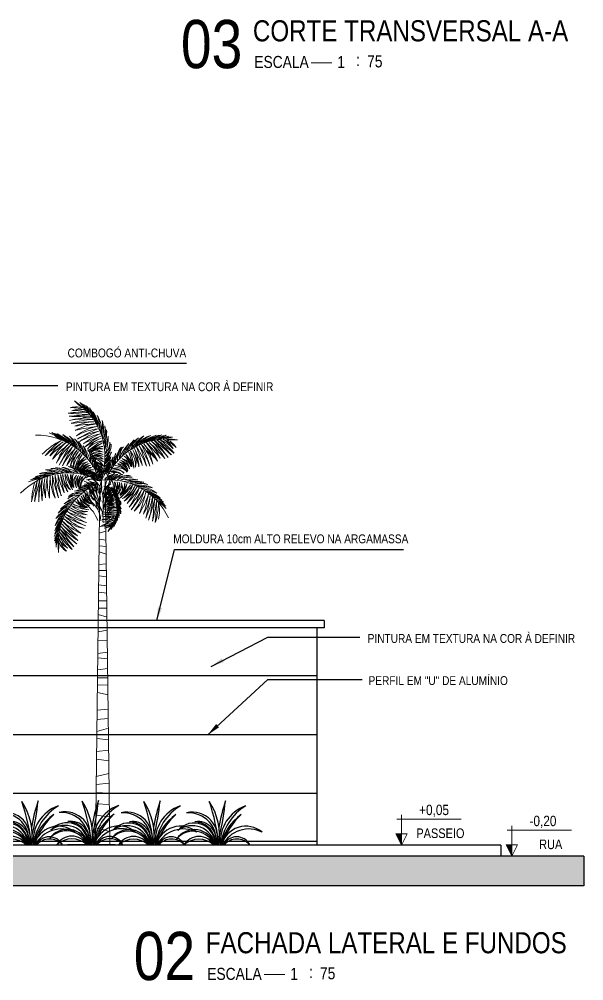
# Model space of a CAD drawing. Header units: millimetres. Extents: x 1170 to 1315, y 90 to 135.
# Drawn here: x 1219.93 to 1227.59, y 105.41 to 118.46 of the extents above; entities that cross this region are included whole.
import ezdxf
from ezdxf.enums import TextEntityAlignment as Align

# ---------------------------------------------------------------- set-up
doc = ezdxf.new("R2010")
doc.units = ezdxf.units.MM
doc.header["$LTSCALE"] = 20
doc.header["$MEASUREMENT"] = 0
doc.layers.get('0').update_dxf_attribs({"linetype": 'CONTINUOUS'})
for name, color, linetype, lineweight in [('AMBIENTACIÓN', 3, 'CONTINUOUS', 0), ('E-Cta-W', 7, 'CONTINUOUS', 20), ('E-Txt-W', 7, 'CONTINUOUS', 20)]:
    doc.layers.add(name, color=color, linetype=linetype, lineweight=lineweight)
for name, color, linetype in [('COTA', 7, 'CONTINUOUS'), ('COTAS', 3, 'CONTINUOUS'), ('E-txt-g', 3, 'CONTINUOUS'), ('E-TXT-Y', 2, 'CONTINUOUS'), ('PLANTAS', 136, 'CONTINUOUS')]:
    doc.layers.add(name, color=color, linetype=linetype)
doc.styles.add('F2', font='ARIALN.TTF')
doc.styles.add('REG60', font='romans.shx', dxfattribs={"width": 0.8, "height": 0.15})
doc.styles.add('REG80', font='romans.shx', dxfattribs={"width": 0.8, "height": 0.2})
doc.dimstyles.get("Standard").update_dxf_attribs({"dimtxt": 0.18, "dimasz": 0.18, "dimexe": 0.18, "dimexo": 0.0625, "dimgap": 0.09, "dimtad": 0, "dimtih": 1, "dimtoh": 1, "dimdec": 4, "dimzin": 0, "dimdsep": 46, "dimtxsty": 'Standard', "dimcen": 0.09, "dimadec": 0, "dimazin": 0, "dimtfac": 1, "dimtdec": 4, "dimtofl": 0, "dimtmove": 0, "dimatfit": 3, "dimfxl": 1, "dimtolj": 1, "dimtzin": 0, "dimarcsym": 0})

# ---------------------------------------------------------------- blocks, each defined once
blk = doc.blocks.new('IND_DES')
at = {"layer": 'E-Txt-W', "color": 7}
blk.add_line((0.0269, -0.2428), (0.1984, -0.2428), dxfattribs=at)
at = {"layer": 'E-txt-g', "color": 7, "style": 'F2'}
for s, p in [('ESCALA', (-0.4463, -0.2864)), ('1', (0.2426, -0.2864)), (':', (0.3988, -0.2706))]:
    blk.add_text(s, height=0.1, dxfattribs=at).set_placement(p)
blk.add_attdef('ESCALA', (0.4897, -0.2812), '', height=0.1, dxfattribs=at)
at = {"layer": 'E-Txt-W', "color": 6, "style": 'F2'}
blk.add_attdef('00', text='', height=0.4, dxfattribs=at).set_placement((-0.7083, -0.2881), align=Align.CENTER)
at = {"layer": 'E-TXT-Y', "color": 7, "style": 'F2'}
for tag, p in [('PROJETO', (-0.4563, 0.1829)), ('DESENHO', (-0.4582, -0.0658))]:
    blk.add_attdef(tag, p, '', height=0.175, dxfattribs=at)
blk = doc.blocks.new('Ind-Nivel-CT2')
at = {"color": 4}
for p, q in [((0, 0.587), (0, 0)), ((-0.088, 0.505), (1.16, 0.505)), ((-0.109, 0.218), (0, 0)), ((-0.109, 0.218), (0.109, 0.218)), ((0, 0), (0.109, 0.218))]:
    blk.add_line(p, q, dxfattribs=at)
blk.add_solid([(-0.109, 0.218), (0, 0.218), (0, 0)], dxfattribs=at)
at = {"color": 4, "style": 'F2'}
blk.add_attdef('NIVEL1', (0.162, 0.601), '', height=0.2, dxfattribs=at)
blk = doc.blocks.new('TXT-AMB75')
at = {"layer": 'E-txt-g', "style": 'REG80', "width": 0.8, "flags": 8}
blk.add_attdef('TXT', text='', height=0.2, dxfattribs=at).set_placement((0.005, 0.296), align=Align.CENTER)
at = {"layer": 'E-Txt-W', "style": 'REG60', "width": 0.8, "flags": 8}
blk.add_attdef('TXT', text='', height=0.15, dxfattribs=at).set_placement((0.005, 0.027), align=Align.CENTER)
blk = doc.blocks.new('A$C43176C9C')
at = {"layer": 'AMBIENTACIÓN', "color": 8, "lineweight": 13}
for p, q in [((1.37, 5.349), (1.437, 0)), ((1.291, 5.234), (1.227, 0)), ((1.379, 4.654), (1.283, 4.637)), ((1.282, 4.543), (1.38, 4.57)), ((1.28, 4.361), (1.383, 4.348)), ((1.382, 4.443), (1.281, 4.454)), ((1.384, 4.236), (1.279, 4.273)), ((1.277, 4.086), (1.386, 4.097)), ((1.387, 3.998), (1.276, 3.997)), ((1.39, 3.775), (1.273, 3.789)), ((1.275, 3.922), (1.388, 3.909)), ((1.272, 3.684), (1.391, 3.668)), ((1.393, 3.555), (1.27, 3.556)), ((1.269, 3.45), (1.394, 3.449)), ((1.396, 3.318), (1.268, 3.359)), ((1.265, 3.107), (1.398, 3.129)), ((1.4, 2.979), (1.263, 2.984)), ((1.261, 2.789), (1.402, 2.811)), ((1.403, 2.712), (1.26, 2.728)), ((1.258, 2.55), (1.405, 2.569)), ((1.407, 2.433), (1.256, 2.436)), ((1.255, 2.335), (1.408, 2.328)), ((1.41, 2.189), (1.254, 2.222)), ((1.251, 1.962), (1.412, 1.981)), ((1.414, 1.845), (1.249, 1.827)), ((1.247, 1.654), (1.416, 1.701)), ((1.418, 1.531), (1.246, 1.552)), ((1.243, 1.363), (1.42, 1.38)), ((1.421, 1.228), (1.242, 1.251)), ((1.239, 0.999), (1.424, 1.042)), ((1.425, 0.9), (1.237, 0.883)), ((1.236, 0.764), (1.427, 0.754)), ((1.429, 0.589), (1.234, 0.599)), ((1.232, 0.433), (1.432, 0.408)), ((1.434, 0.194), (1.23, 0.251)), ((1.437, 0), (1.227, 0))]:
    blk.add_line(p, q, dxfattribs=at)
for centre, radius, start, end in [((1.464, 6.993), 0.754, 223.8926, 234.6187), ((0.401, 5.657), 0.965, 344.3485, 57.401), ((0.8, 6.245), 0.286, 23.828, 45.4644), ((0.784, 6.174), 0.35, 29.1721, 51.7193), ((1.002, 5.309), 0.996, 83.0427, 100.1207), ((0.946, 6.063), 0.32, 68.7509, 105.5975), ((0.889, 5.875), 0.497, 67.1452, 93.3589), ((0.988, 6.066), 0.282, 70.6485, 112.1656), ((0.94, 5.813), 0.518, 69.2803, 96.4176), ((0.726, 6.16), 0.418, 19.9016, 38.3634), ((-2.614, 4.632), 4.08, 24.8204, 25.9784), ((0.501, 6.108), 0.658, 15.4287, 27.1786), ((0.588, 6.197), 0.542, 11.186, 23.0058), ((0.915, 6.269), 0.225, 2.2928, 31.8949), ((0.689, 6.108), 0.502, 13.5197, 33.8227), ((0.02, 5.781), 1.264, 17.3406, 27.6914), ((0.465, 6.051), 0.745, 12.2291, 25.2203), ((-0.181, 5.727), 1.477, 16.3038, 24.4974), ((0.613, 5.985), 0.654, 10.6962, 32.8294), ((0.59, 5.936), 0.711, 6.3274, 31.7493), ((0.662, 6.023), 0.606, 6.2159, 28.2898), ((0.604, 0.772), 5.522, 84.3322, 87.68), ((1.199, 3.258), 3.009, 90.9532, 96.8313), ((4.147, 134.671), 128.468, 268.52536, 268.67284), ((1.421, 3.53), 2.717, 95.243, 102.1859), ((1.071, 4.996), 1.211, 84.481, 100.6231), ((1.27, 4.877), 1.327, 93.5669, 107.3804), ((1.275, 2.714), 3.453, 91.2238, 96.6727), ((1.238, 5.393), 0.774, 92.751, 113.6786), ((1.201, 6.166), 0, 359.8956, 2.552), ((0.873, 6.029), 0.444, 352.5913, 30.8619), ((0.478, 5.979), 0.824, 1.6525, 19.6885), ((0.345, 6.111), 0.984, 351.1837, 4.1926), ((0.815, 6.05), 0.528, 346.294, 14.6233), ((1.303, 4.099), 2.038, 91.9192, 100.6105), ((1.35, 5.22), 0.922, 97.1648, 117.041), ((1.64, 2.839), 3.281, 96.854, 102.4906), ((1.372, 5.419), 0.688, 100.3283, 127.8313), ((1.354, 5.256), 0.813, 96.4669, 119.7402), ((1.963, 4.295), 1.903, 111.618, 121.6617), ((1.526, 4.863), 1.193, 102.1121, 118.0902), ((1.988, 4.392), 1.788, 113.9081, 123.6257), ((1.248, 6.096), 0, 2.552, 11.1559), ((0.996, 6.053), 0.37, 335.9886, 8.6762), ((0.986, 6.012), 0.388, 337.2295, 14.5391), ((0.968, 6.018), 0.422, 334.5988, 3.8721), ((0.659, 6.006), 0.731, 342.6945, 3.1158), ((0.372, 5.007), 0.965, 18.0207, 91.0732), ((1.297, 4.828), 1.211, 118.1532, 134.2953), ((1.528, 4.839), 1.327, 127.2391, 141.0526), ((0.362, 5.542), 0.502, 47.1919, 67.4949), ((0.207, 5.37), 0.745, 45.9013, 58.8925), ((-0.014, 4.899), 1.264, 51.0128, 61.3636), ((-0.151, 4.742), 1.477, 49.976, 58.1696), ((0.367, 5.397), 0.654, 44.3684, 66.5016), ((0.386, 5.456), 0.606, 39.8881, 61.962), ((0.375, 5.344), 0.711, 39.9995, 65.4215), ((0.257, 5.317), 0.824, 35.3247, 53.3607), ((0.558, 5.578), 0.444, 26.2635, 64.5341), ((0.073, 5.354), 0.984, 24.8559, 37.8648), ((0.499, 5.563), 0.528, 19.9662, 48.2955), ((0.648, 5.667), 0.37, 9.6608, 42.3484), ((0.663, 5.626), 0.388, 10.9017, 48.2113), ((1.599, 4.708), 1.318, 103.4202, 117.1508), ((1.845, 4.779), 1.331, 114.5001, 126.6208), ((2.272, 3.334), 2.794, 110.2895, 115.9013), ((1.593, 5.288), 0.727, 113.5344, 135.19), ((1.59, 5.112), 0.858, 109.1622, 126.6877), ((1.405, 5.599), 0.338, 106.5837, 150.4047), ((1.383, 5.537), 0.356, 99.9272, 139.9604), ((1.942, 4.826), 1.229, 120.2854, 132.1285), ((0.043, 6.202), 1.392, 341.2746, 349.742), ((0.663, 5.945), 0.749, 341.3674, 0.733), ((2.267, 4.952), 0.965, 80.6565, 153.709), ((2.308, 5.384), 0.731, 134.9417, 155.363), ((2.086, 5.599), 0.422, 134.1854, 163.4587), ((2.068, 5.607), 0.388, 123.5184, 160.828), ((2.089, 5.645), 0.37, 129.3813, 162.0689), ((2.221, 5.521), 0.528, 123.4342, 151.7635), ((2.612, 5.252), 0.984, 133.8649, 146.8738), ((2.164, 5.544), 0.444, 107.1956, 145.4662), ((2.425, 5.243), 0.824, 118.369, 136.405), ((2.312, 5.286), 0.711, 106.3082, 131.7301), ((2.317, 5.399), 0.606, 109.7677, 131.8416), ((2.328, 5.337), 0.654, 105.2281, 127.3613), ((2.746, 4.615), 1.477, 113.5601, 121.7537), ((2.633, 4.79), 1.264, 110.3661, 120.7169), ((2.482, 5.288), 0.745, 112.8372, 125.8284), ((2.354, 5.48), 0.502, 104.2348, 124.5378), ((0.086, 4.052), 2.717, 35.8716, 42.8145), ((85.711, 103.419), 128.468, 229.38465, 229.53214), ((0.07, 3.702), 3.009, 41.2262, 47.1043), ((-1.149, 1.454), 5.522, 50.3775, 53.7253), ((2.293, 5.751), 0.225, 106.1626, 135.7647), ((2.494, 5.354), 0.658, 110.8789, 122.6288), ((1.97, 5.428), 0.518, 41.6399, 68.7772), ((1.586, 5.095), 0.996, 37.9368, 55.0148), ((2.489, 5.479), 0.542, 115.0517, 126.8715), ((2.361, 5.543), 0.418, 99.6941, 118.1559), ((2.05, 5.44), 0.497, 44.6986, 70.9123), ((2.104, 5.649), 0.282, 25.8919, 67.409), ((3.824, 2.175), 4.08, 112.0791, 113.2371), ((2.328, 5.593), 0.35, 86.3382, 108.8854), ((2.363, 5.656), 0.286, 92.5931, 114.2295), ((2.133, 5.618), 0.32, 32.46, 69.3066), ((2.369, 6.656), 0.754, 263.4387, 274.1649), ((2.731, 3.042), 3.453, 124.896, 130.3449), ((1.215, 5.252), 0.774, 126.4232, 147.3508), ((1.987, 4.21), 2.038, 125.5914, 134.2827), ((1.404, 5.169), 0.922, 130.837, 150.7132), ((2.966, 3.348), 3.281, 130.5262, 136.1628), ((1.312, 5.347), 0.688, 134.0005, 161.5035), ((1.387, 5.201), 0.813, 130.1391, 153.4124), ((2.427, 4.74), 1.903, 145.2902, 155.3339), ((1.749, 4.969), 1.193, 135.7843, 151.7624), ((2.395, 4.833), 1.788, 147.5802, 157.2979), ((1.896, 4.881), 1.318, 137.0924, 150.823), ((0.756, 5.874), 0, 33.5678, 36.2242), ((2.061, 5.077), 1.331, 148.1723, 160.293), ((3.217, 4.111), 2.794, 143.9617, 149.5734), ((0.834, 5.842), 0, 36.2242, 44.8281), ((1.569, 5.36), 0.727, 147.2066, 168.8622), ((0.644, 5.621), 0.422, 8.271, 37.5443), ((0.393, 5.44), 0.731, 16.3667, 36.788), ((-0.228, 5.262), 1.392, 14.9468, 23.4142), ((0.431, 5.392), 0.749, 15.0396, 34.4052), ((2.06, 4.357), 1.671, 116.0076, 124.339), ((0.876, 5.617), 0.281, 353.6993, 30.1436), ((0.91, 5.585), 0.27, 351.8217, 39.6292), ((0.983, 5.62), 0.208, 339.3506, 37.0801), ((0.842, 5.55), 0.364, 351.8945, 32.5099), ((1.65, 5.233), 0.705, 117.2879, 135.0662), ((1.339, 5.535), 0.271, 90.6615, 133.7885), ((1.458, 5.268), 0.551, 102.8479, 123.5028), ((1.296, 5.547), 0.23, 78.6749, 128.0277), ((1.318, 5.519), 0.254, 84.9198, 126.3885), ((1.247, 5.625), 0.127, 55.7534, 128.9139), ((1.093, 5.849), 0.364, 318.2223, 358.8377), ((1.169, 5.84), 0.27, 318.1496, 5.957), ((1.249, 5.829), 0.208, 305.6784, 3.4079), ((1.158, 5.886), 0.281, 320.0272, 356.4714), ((1.88, 5.557), 0.364, 139.2198, 179.8352), ((1.751, 5.647), 0.208, 134.6496, 192.3791), ((1.818, 5.602), 0.27, 132.1005, 179.9079), ((2.264, 5.341), 0.749, 137.3245, 156.6901), ((1.856, 5.628), 0.281, 141.5861, 178.0303), ((2.897, 5.118), 1.392, 148.3155, 156.7829), ((1.018, 5.342), 0.858, 11.3697, 28.8953), ((1.481, 5.58), 0.338, 347.6528, 31.4738), ((1.133, 5.474), 0.727, 2.8675, 24.5231), ((-0.677, 4.475), 2.794, 22.1562, 27.768), ((0.741, 5.047), 1.318, 20.9067, 34.6373), ((0.605, 5.264), 1.331, 11.4367, 23.5574), ((0.899, 5.113), 1.193, 19.9673, 35.9454), ((0.24, 5.072), 1.788, 14.4318, 24.1494), ((0.195, 4.983), 1.903, 16.3958, 26.4395), ((1.29, 5.291), 0.813, 18.3173, 41.5906), ((1.93, 5.845), 0, 126.9016, 135.5055), ((-0.539, 3.684), 3.281, 35.5669, 41.2035), ((1.386, 5.424), 0.688, 10.2262, 37.7292), ((0.554, 4.396), 2.038, 37.447, 46.1383), ((1.269, 5.261), 0.922, 21.0165, 40.8927), ((1.847, 5.586), 0.201, 31.9466, 53.583), ((1.843, 5.535), 0.246, 37.2907, 59.8379), ((2.012, 5.866), 0, 135.5055, 138.1619), ((1.467, 5.316), 0.774, 24.3789, 45.3065), ((-0.351, 3.347), 3.453, 41.3848, 46.8337), ((1.099, 4.953), 1.327, 30.6771, 44.4906), ((1.326, 4.908), 1.211, 37.4344, 53.5765), ((1.663, 5.213), 0.858, 142.8344, 160.3599), ((1.24, 5.515), 0.338, 140.2559, 184.0769), ((1.256, 5.451), 0.356, 133.5994, 173.6326), ((2.115, 5.169), 1.229, 153.9576, 165.8007), ((2.473, 4.845), 1.671, 149.6798, 158.0111), ((1.647, 5.346), 0.705, 150.9601, 168.7384), ((1.22, 5.425), 0.271, 124.3337, 167.4607), ((1.468, 5.27), 0.551, 136.5201, 157.1749), ((1.178, 5.411), 0.23, 112.3471, 161.6999), ((1.212, 5.401), 0.254, 118.5919, 160.0607), ((1.198, 5.395), 0.238, 51.7338, 101.4235), ((1.173, 5.448), 0.183, 22.6348, 97.1749), ((1.212, 5.154), 0.486, 74.9889, 96.7404), ((1.171, 5.329), 0.308, 56.7208, 92.9462), ((1.285, 5.533), 0.2, 74.2707, 129.7939), ((1.254, 5.519), 0.193, 63.106, 120.0592), ((1.264, 5.382), 0.289, 74.6178, 111.7765), ((1.224, 5.475), 0.188, 52.499, 110.9501), ((1.288, 5.473), 0.225, 76.3423, 120.4781), ((1.251, 5.502), 0.182, 60.4432, 115.0649), ((0.721, 5.581), 0.499, 348.856, 8.066), ((0.868, 5.541), 0.364, 347.3928, 17.5787), ((1.283, 5.672), 0.168, 295.963, 354.9153), ((1.2, 5.77), 0.275, 305.5216, 335.6142), ((1.11, 5.826), 0.364, 313.7206, 343.9065), ((1.01, 5.941), 0.499, 315.1838, 334.3938), ((1.613, 5.524), 0.185, 152.8739, 202.6316), ((1.572, 5.553), 0.136, 156.2994, 213.1225), ((1.621, 5.552), 0.168, 143.1422, 202.0945), ((1.748, 5.571), 0.275, 162.4433, 192.5359), ((1.853, 5.552), 0.364, 154.151, 184.3369), ((2.004, 5.57), 0.499, 163.6637, 182.8737), ((1.484, 5.408), 0.225, 17.5794, 61.7152), ((1.54, 5.42), 0.193, 17.9983, 74.9515), ((1.527, 5.451), 0.2, 8.2636, 63.7868), ((1.616, 5.494), 0.127, 9.1436, 82.3041), ((1.492, 5.463), 0.254, 11.6689, 53.1377), ((1.528, 5.468), 0.23, 10.0298, 59.3826), ((1.22, 5.37), 0.551, 14.5547, 35.2096), ((1.487, 5.488), 0.271, 4.269, 47.396), ((1.054, 5.472), 0.705, 2.9913, 20.7696), ((0.164, 5.094), 1.671, 13.7185, 22.0499), ((1.456, 5.519), 0.356, 358.0971, 38.1303), ((0.565, 5.364), 1.229, 5.929, 17.7721), ((-0.372, 4.123), 2.872, 32.939, 34.097), ((1.804, 5.52), 0.294, 28.0202, 46.482), ((1.704, 5.532), 0.381, 19.3046, 31.1244), ((1.652, 5.461), 0.464, 23.5473, 35.2972), ((1.925, 5.614), 0.158, 10.4114, 40.0135), ((1.784, 5.48), 0.353, 21.6383, 41.9413), ((1.633, 5.418), 0.524, 20.3478, 33.3389), ((0.527, 4.94), 0.528, 64.9766, 93.3059), ((0.375, 4.49), 0.984, 69.8664, 82.8752), ((0.559, 5.118), 0.37, 54.6712, 87.3588), ((0.598, 5.1), 0.388, 55.9122, 93.2218), ((0.589, 5.083), 0.422, 53.2815, 82.5547), ((0.539, 4.778), 0.731, 61.3771, 81.7985), ((0.226, 4.212), 1.392, 59.9572, 68.4246), ((0.601, 4.77), 0.749, 60.05, 79.4157), ((0.802, 5.246), 0.27, 36.8322, 84.6396), ((0.756, 5.244), 0.281, 38.7098, 75.1541), ((0.779, 5.173), 0.364, 36.905, 77.5203), ((0.829, 5.322), 0.208, 24.3611, 82.0905), ((0.672, 5.109), 0.499, 33.8664, 53.0765), ((0.804, 5.185), 0.364, 32.4032, 62.5891), ((1.094, 5.449), 0.127, 89.4256, 162.5861), ((1.176, 5.394), 0.2, 107.9429, 163.4661), ((1.158, 5.365), 0.193, 96.7782, 153.7314), ((1.243, 5.256), 0.289, 108.29, 145.4487), ((1.158, 5.312), 0.188, 86.1712, 144.6223), ((1.212, 5.346), 0.225, 110.0145, 154.1503), ((1.165, 5.349), 0.182, 94.1154, 148.7371), ((1.326, 5.038), 0.486, 108.661, 130.4126), ((1.195, 5.161), 0.308, 90.3929, 126.6184), ((1.18, 5.23), 0.238, 85.406, 135.0957), ((0.877, 5.262), 0.275, 24.2042, 54.2968), ((0.99, 5.324), 0.168, 14.6456, 73.5979), ((1.028, 5.354), 0.136, 3.6176, 60.4407), ((1.014, 5.306), 0.185, 14.1086, 63.8663), ((1.197, 5.402), 0.186, 38.6313, 96.2798), ((1.19, 5.439), 0.148, 14.9157, 95.0612), ((1.117, 5.229), 0.291, 41.2118, 78.0738), ((1.078, 5.236), 0.296, 32.8796, 70.2967), ((1.191, 5.369), 0.178, 37.3077, 91.246), ((1.164, 5.368), 0.181, 17.2489, 82.4606), ((0.974, 5.544), 0.275, 339.1938, 9.2864), ((1.098, 5.508), 0.168, 329.6352, 28.5875), ((1.146, 5.502), 0.136, 318.6072, 15.4303), ((1.102, 5.478), 0.185, 329.0981, 18.8558), ((1.112, 5.504), 0.192, 320.8206, 357.0367), ((1.104, 5.479), 0.2, 325.0946, 4.3555), ((1.671, 5.279), 0.359, 133.4932, 192.0296), ((1.313, 5.571), 0.14, 281.0148, 330.8296), ((1.272, 5.644), 0.2, 291.4224, 330.6833), ((1.346, 5.569), 0.111, 269.4999, 323.5969), ((1.269, 5.645), 0.185, 295.4259, 345.1836), ((1.292, 5.661), 0.192, 287.1484, 323.3645), ((1.319, 5.64), 0.136, 284.935, 341.7581), ((1.564, 5.47), 0.185, 175.9395, 210.2897), ((1.452, 5.479), 0.0731, 176.1764, 242.8448), ((1.531, 5.498), 0.14, 167.2279, 217.0427), ((1.505, 5.518), 0.111, 174.4606, 228.5576), ((1.61, 5.525), 0.2, 167.3742, 206.6351), ((1.606, 5.551), 0.192, 174.693, 210.9091), ((1.534, 5.317), 0.148, 42.9963, 123.1418), ((1.552, 5.313), 0.183, 40.8826, 115.4227), ((1.504, 5.294), 0.186, 41.7777, 99.4262), ((1.499, 5.29), 0.238, 36.634, 86.3237), ((1.475, 5.223), 0.308, 45.1113, 81.3367), ((1.533, 5.367), 0.188, 27.1073, 85.5585), ((1.327, 5.121), 0.486, 41.3171, 63.0686), ((1.441, 5.324), 0.289, 26.281, 63.4397), ((1.531, 5.405), 0.182, 22.9926, 77.6143), ((0.831, 4.456), 0.965, 63.0311, 136.0837), ((0.445, 4.828), 0.502, 92.2024, 112.5054), ((0.635, 4.107), 1.264, 96.0232, 106.3741), ((0.457, 4.597), 0.745, 90.9118, 103.903), ((0.552, 4.729), 0.654, 89.3789, 111.5121), ((0.649, 3.899), 1.477, 94.9864, 103.1801), ((-124.939, 33.448), 128.468, 347.20801, 347.35549), ((0.595, 4.697), 0.711, 85.01, 110.432), ((0.523, 4.784), 0.606, 84.8986, 106.9725), ((1.611, 4.984), 1.211, 163.1636, 179.3058), ((3.117, 5.04), 2.717, 173.9256, 180.8685), ((0.559, 4.992), 0.444, 71.274, 109.5446), ((0.53, 4.595), 0.824, 80.3351, 98.3711), ((1.767, 5.156), 1.327, 172.2496, 186.0631), ((3.889, 4.736), 3.453, 169.9065, 175.3554), ((1.254, 5.226), 0.774, 171.4337, 192.3612), ((0.489, 5.341), 0, 78.5782, 81.2347), ((2.536, 5.035), 2.038, 170.6018, 179.2931), ((1.446, 5.301), 0.922, 175.8475, 195.7236), ((3.838, 5.118), 3.281, 175.5366, 181.1732), ((0.567, 5.374), 0, 81.2347, 89.8386), ((1.255, 5.362), 0.688, 179.011, 206.5139), ((1.411, 5.312), 0.813, 175.1495, 198.4229), ((2.473, 5.721), 1.903, 190.3007, 200.3444), ((1.831, 5.404), 1.193, 180.7948, 196.7729), ((2.384, 5.764), 1.788, 192.5907, 202.3084), ((1.976, 5.7), 1.331, 193.1828, 205.3035), ((1.997, 5.445), 1.318, 182.1028, 195.8334), ((1.427, 5.553), 0.727, 192.217, 213.8726), ((3.476, 5.835), 2.794, 188.9721, 194.5839), ((1.085, 5.429), 0.338, 185.2663, 229.0873), ((1.599, 5.515), 0.858, 187.8448, 205.3704), ((1.142, 5.396), 0.356, 178.6099, 218.643), ((1.949, 5.804), 1.229, 198.968, 210.8112), ((2.431, 5.828), 1.671, 194.6902, 203.0216), ((1.493, 5.598), 0.705, 195.9706, 213.7488), ((1.135, 5.352), 0.271, 169.3441, 212.4711), ((1.42, 5.417), 0.551, 181.5305, 202.1854), ((1.114, 5.312), 0.23, 157.3576, 206.7103), ((1.146, 5.329), 0.254, 163.6024, 205.0712), ((1.029, 5.28), 0.127, 134.4361, 207.5965), ((1.126, 5.299), 0.2, 152.9533, 208.4766), ((1.133, 5.266), 0.193, 141.7886, 198.7418), ((1.185, 5.29), 0.225, 155.0249, 199.1608), ((1.15, 5.26), 0.182, 139.1258, 193.7476), ((1.27, 5.249), 0.289, 153.3005, 190.4592), ((1.171, 5.228), 0.188, 131.1816, 189.6328), ((1.483, 5.153), 0.486, 153.6715, 175.423), ((1.303, 5.147), 0.308, 135.4034, 171.6289), ((1.244, 5.186), 0.238, 130.4164, 180.1062), ((1.131, 5.261), 0.183, 56.307, 130.8471), ((1.176, 5.236), 0.186, 72.3035, 129.952), ((1.149, 5.263), 0.148, 48.5879, 128.7334), ((1.189, 5.205), 0.178, 70.9799, 124.9182), ((1.167, 5.189), 0.181, 50.9211, 116.1328), ((1.205, 5.048), 0.291, 74.884, 111.746), ((1.169, 5.032), 0.296, 66.5518, 103.9689), ((1.054, 5.178), 0.211, 355.6403, 70.2613), ((1.002, 5.331), 0.192, 5.831, 42.0472), ((1.015, 5.308), 0.2, 10.105, 49.366), ((1.001, 5.048), 0.337, 349.4478, 60.5894), ((0.341, 6.026), 1.046, 323.0359, 323.042), ((1.103, 5.366), 0.111, 348.1825, 42.2795), ((1.094, 5.334), 0.14, 359.6974, 49.5123), ((1.169, 5.365), 0.0731, 333.8954, 40.5637), ((1.084, 5.292), 0.185, 6.4504, 40.8007), ((1.208, 5.457), 0.111, 303.1721, 357.2691), ((1.179, 5.441), 0.14, 314.687, 4.5018), ((1.254, 5.411), 0.0731, 288.8849, 355.5533), ((1.755, 5.148), 0.469, 139.6476, 187.3738), ((1.142, 5.418), 0.185, 321.44, 355.7902), ((1.27, 5.573), 0.185, 287.7678, 322.118), ((2.229, 4.968), 0.901, 154.3283, 171.8415), ((1.358, 5.504), 0.0731, 255.2127, 321.8811), ((1.518, 5.22), 0.185, 97.2711, 147.0288), ((1.85, 5.044), 0.469, 139.6476, 187.3738), ((1.52, 5.27), 0.136, 100.6967, 157.5198), ((1.546, 5.23), 0.168, 87.5395, 146.4918), ((1.767, 5.176), 0.359, 133.4932, 192.0296), ((1.506, 5.247), 0.181, 55.5969, 120.8086), ((1.633, 5.135), 0.275, 106.8406, 136.9332), ((1.677, 5.038), 0.364, 98.5483, 128.7342), ((1.487, 5.266), 0.178, 46.8115, 100.7498), ((1.778, 4.924), 0.499, 108.0609, 127.271), ((1.697, 5.019), 0.364, 83.6171, 124.2324), ((1.698, 5.176), 0.208, 79.0469, 136.7763), ((1.699, 5.095), 0.27, 76.4978, 124.3052), ((1.742, 5.078), 0.281, 85.9833, 122.4276), ((1.736, 4.58), 0.749, 81.7218, 101.0874), ((5.661, 3.697), 5.522, 163.0149, 166.3626), ((1.291, 4.978), 0.996, 161.7254, 178.8033), ((3.34, 4.768), 3.009, 169.6359, 175.514), ((1.645, 4.379), 0.965, 113.8386, 186.8911), ((1.073, 5.05), 0.168, 65.4531, 124.4053), ((1.05, 4.924), 0.275, 75.0116, 105.1043), ((1.102, 5.057), 0.185, 64.916, 114.6737), ((1.074, 5.099), 0.136, 54.425, 111.2481), ((0.87, 4.918), 0.373, 1.7676, 60.019), ((0.993, 5.102), 0.211, 355.6403, 70.2613), ((1.101, 5.06), 0.2, 60.9124, 100.1734), ((1.075, 5.065), 0.192, 56.6384, 92.8546), ((0.727, 4.808), 0.569, 20.8284, 49.9794), ((0.94, 4.972), 0.337, 349.4478, 60.5894), ((1.131, 5.138), 0.14, 50.5049, 100.3197), ((1.112, 5.165), 0.111, 38.99, 93.087), ((0.28, 5.95), 1.046, 323.0359, 323.042), ((0.931, 4.994), 0.373, 1.7676, 60.019), ((0.937, 5.954), 0.754, 284.1143, 294.8405), ((1.316, 5.109), 0.183, 152.1249, 226.665), ((1.336, 5.156), 0.186, 168.1214, 225.7699), ((1.158, 5.103), 0.185, 57.2578, 91.6081), ((1.154, 5.215), 0.0731, 24.7028, 91.3711), ((1.312, 5.127), 0.148, 144.4058, 224.5513), ((1.365, 5.172), 0.178, 166.7978, 220.736), ((1.384, 5.152), 0.181, 146.739, 211.9506), ((1.52, 5.204), 0.291, 170.7018, 207.5639), ((0.961, 1.242), 4.08, 85.0422, 86.2001), ((1.54, 5.169), 0.296, 162.3696, 199.7868), ((1.416, 4.357), 0.965, 25.0537, 98.1063), ((1.689, 5.02), 0.407, 155.1325, 200.8556), ((1.089, 5.21), 0.227, 355.2587, 13.911), ((2.103, 4.936), 0.765, 156.4993, 183.7744), ((1.353, 5.109), 0.119, 57.1553, 91.5055), ((1.574, 5.091), 0.213, 125.8759, 187.491), ((1.721, 4.956), 0.359, 133.4932, 192.0296), ((1.245, 5.26), 0.189, 308.9766, 346.3938), ((1.268, 5.273), 0.186, 301.1995, 338.0616), ((1.392, 5.169), 0.0468, 57.3923, 124.0606), ((1.325, 5.199), 0.116, 296.8128, 2.0244), ((2.324, 4.865), 0.901, 154.3283, 171.8415), ((0.925, 4.863), 0.618, 355.8254, 34.9248), ((1.458, 5.107), 0.0899, 48.4437, 98.2585), ((1.478, 5.116), 0.0711, 55.6764, 109.7734), ((1.261, 5.182), 0.238, 341.0312, 30.721), ((1.192, 5.164), 0.308, 349.5085, 25.734), ((1.024, 5.228), 0.486, 345.7144, 7.4659), ((1.344, 5.197), 0.188, 331.5046, 29.9558), ((1.257, 5.249), 0.289, 330.6782, 7.8369), ((1.374, 5.221), 0.182, 327.3898, 22.0116), ((1.35, 5.261), 0.225, 321.9766, 6.1125), ((1.392, 5.221), 0.193, 322.3956, 19.3488), ((1.409, 5.25), 0.2, 312.6608, 8.1841), ((1.4, 5.285), 0.254, 316.0662, 357.535), ((1.495, 5.201), 0.127, 313.5409, 26.7013), ((1.425, 5.259), 0.23, 314.4271, 3.7798), ((1.17, 5.457), 0.551, 318.952, 339.6069), ((1.418, 5.303), 0.271, 308.6663, 351.7933), ((1.159, 5.652), 0.705, 307.3886, 325.1668), ((0.345, 6.173), 1.671, 318.1158, 326.4472), ((0.794, 5.994), 1.229, 310.3262, 322.1694), ((1.426, 5.347), 0.356, 302.4944, 342.5275), ((1.49, 5.36), 0.338, 292.0501, 335.8711), ((1.909, 3.931), 1.392, 92.7128, 101.1802), ((1.032, 5.608), 0.858, 315.767, 333.2926), ((1.207, 5.588), 0.727, 307.2648, 328.9204), ((1.796, 4.567), 0.731, 79.3389, 99.7603), ((-0.641, 6.517), 2.794, 326.5535, 332.1653), ((0.735, 5.905), 1.331, 315.8339, 327.9546), ((0.632, 5.67), 1.318, 325.304, 339.0346), ((1.848, 4.872), 0.422, 78.5827, 107.8559), ((1.845, 4.891), 0.388, 67.9156, 105.2252), ((1.887, 4.896), 0.37, 73.7786, 106.4662), ((1.86, 4.716), 0.528, 67.8315, 96.1608), ((1.859, 4.242), 0.984, 78.2622, 91.271), ((1.847, 4.777), 0.444, 51.5928, 89.8634), ((1.746, 4.391), 0.824, 62.7663, 80.8023), ((1.717, 4.509), 0.711, 50.7054, 76.1274), ((1.256, 4.399), 0.749, 110.8574, 130.2231), ((1.452, 3.756), 1.392, 110.7647, 119.232), ((1.015, 4.856), 0.27, 87.6396, 135.447), ((0.987, 4.818), 0.281, 89.5172, 125.9615), ((1.057, 4.792), 0.364, 87.7124, 128.3278), ((0.973, 4.925), 0.208, 75.1685, 132.8979), ((1.064, 4.819), 0.364, 83.2106, 113.3966), ((1.039, 4.669), 0.499, 84.6738, 103.8839), ((1.179, 5.14), 0.2, 203.7607, 259.284), ((1.223, 5.181), 0.225, 205.8323, 249.9682), ((1.209, 5.125), 0.193, 192.596, 249.5492), ((0.667, 4.733), 0.569, 20.8284, 49.9794), ((1.309, 5.22), 0.289, 204.1079, 241.2666), ((1.224, 5.134), 0.182, 189.9332, 244.555), ((1.517, 5.325), 0.486, 204.4789, 226.2304), ((1.262, 5.13), 0.188, 181.989, 240.4402), ((1.341, 5.161), 0.238, 181.2238, 230.9136), ((1.408, 5.182), 0.308, 186.2108, 222.4363), ((1.054, 4.897), 0.211, 355.6403, 70.2613), ((1.001, 4.766), 0.337, 349.4478, 60.5894), ((0.341, 5.744), 1.046, 323.0359, 323.042), ((1.805, 4.825), 0.469, 139.6476, 187.3738), ((1.347, 5.153), 0.117, 282.0984, 356.6385), ((1.351, 5.19), 0.153, 277.8498, 327.5396), ((1.342, 5.204), 0.114, 288.0274, 341.9656), ((1.321, 5.224), 0.197, 286.3271, 322.5526), ((1.309, 5.338), 0.311, 282.533, 304.2845), ((1.356, 5.161), 0.0947, 284.2121, 4.3576), ((1.352, 5.185), 0.119, 282.9935, 340.642), ((1.384, 5.147), 0.12, 268.3232, 326.7744), ((1.388, 5.212), 0.185, 267.4968, 304.6555), ((1.406, 5.136), 0.116, 264.2084, 318.8302), ((1.449, 5.055), 0.128, 48.59, 87.851), ((1.669, 4.987), 0.213, 125.8759, 187.491), ((1.447, 5.054), 0.119, 34.0897, 83.8474), ((1.465, 5.049), 0.123, 55.9088, 92.125), ((1.476, 5.067), 0.0872, 37.5153, 94.3384), ((1.461, 5.04), 0.108, 24.3581, 83.3103), ((1.432, 4.963), 0.176, 43.6591, 73.7518), ((1.389, 4.91), 0.233, 35.3668, 65.5528), ((1.353, 4.82), 0.319, 44.8795, 64.0896), ((1.384, 4.893), 0.233, 20.4356, 61.051), ((1.428, 4.915), 0.173, 13.3163, 61.1238), ((1.474, 4.938), 0.133, 15.8655, 73.5949), ((0.37, 6.097), 1.788, 318.829, 328.5467), ((0.776, 5.577), 1.193, 324.3645, 340.3426), ((0.271, 6.085), 1.903, 320.793, 330.8367), ((1.144, 5.355), 0.813, 322.7145, 345.9879), ((1.308, 5.351), 0.688, 314.6235, 342.1264), ((-1.215, 5.956), 3.281, 339.9642, 345.6008), ((1.108, 5.356), 0.922, 325.4138, 345.2899), ((-0.01, 5.456), 2.038, 341.8443, 350.5356), ((1.264, 5.222), 0.774, 328.7762, 349.7037), ((1.813, 4.568), 0.606, 54.1649, 76.2388), ((-1.387, 5.611), 3.453, 345.782, 351.2309), ((0.757, 5.322), 1.327, 335.0743, 348.8878), ((1.962, 5.14), 0, 71.2988, 79.9027), ((1.769, 4.525), 0.654, 49.6253, 71.7585), ((0.848, 5.109), 1.211, 341.8316, 357.9738), ((-0.558, 5.649), 2.717, 340.2689, 347.2118), ((1.409, 3.771), 1.477, 57.9573, 66.151), ((1.489, 3.963), 1.264, 54.7633, 65.1142), ((2.026, 5.084), 0, 79.9027, 82.5592), ((129.805, -8.869), 128.468, 173.78191, 173.92939), ((1.815, 4.37), 0.745, 57.2344, 70.2256), ((1.901, 4.584), 0.502, 48.632, 68.935), ((1.079, 4.449), 0.528, 115.7841, 144.1133), ((0.999, 4.605), 0.388, 106.7196, 144.0292), ((0.961, 4.587), 0.37, 105.4787, 138.1662), ((1.212, 4.356), 0.731, 112.1846, 132.6059), ((1.006, 4.588), 0.422, 104.0889, 133.3621), ((1.31, 5.643), 0.858, 238.6522, 256.1778), ((1.052, 5.191), 0.338, 236.0738, 279.8947), ((1.307, 6.097), 1.229, 249.7754, 261.6186), ((1.113, 5.214), 0.356, 229.4173, 269.4505), ((1.178, 5.614), 0.705, 246.778, 264.5562), ((1.593, 6.486), 1.671, 245.4976, 253.829), ((1.273, 5.443), 0.551, 232.338, 252.9928), ((1.143, 5.181), 0.271, 220.1515, 263.2786), ((1.168, 5.175), 0.254, 214.4098, 255.8786), ((1.161, 5.14), 0.23, 208.165, 257.5177), ((1.132, 5.053), 0.127, 185.2435, 258.4039), ((0.727, 4.527), 0.569, 20.8284, 49.9794), ((0.931, 4.712), 0.373, 1.7676, 60.019), ((1.567, 5.338), 0.465, 244.0834, 265.739), ((1.528, 5.443), 0.549, 252.5856, 270.1111), ((1.653, 5.999), 1.07, 254.9344, 263.2657), ((1.68, 5.691), 0.787, 247.1448, 258.988), ((1.519, 5.11), 0.216, 228.8687, 272.6896), ((1.493, 5.143), 0.228, 239.3129, 279.3461), ((2.278, 4.645), 0.901, 154.3283, 171.8415), ((1.411, 5.126), 0.124, 259.2142, 316.1674), ((1.433, 5.124), 0.128, 249.4794, 305.0027), ((1.422, 5.161), 0.144, 258.7952, 302.9311), ((1.59, 5.383), 0.451, 244.2072, 261.9854), ((1.466, 5.135), 0.174, 245.4848, 288.6119), ((1.442, 5.118), 0.147, 251.2457, 300.5984), ((1.482, 5.321), 0.353, 255.7706, 276.4254), ((1.43, 5.061), 0.0813, 250.3595, 323.5199), ((1.45, 5.14), 0.163, 252.8848, 294.3536), ((1.623, 4.768), 0.213, 125.8759, 187.491), ((1.431, 4.885), 0.18, 22.8019, 59.2462), ((1.144, 4.745), 0.48, 18.5403, 37.906), ((0.824, 4.458), 0.891, 29.5313, 37.9987), ((1.155, 4.707), 0.468, 17.5408, 36.5788), ((1.344, 4.765), 0.27, 17.8004, 44.6745), ((1.354, 4.772), 0.248, 16.5696, 42.0438), ((1.369, 4.749), 0.237, 22.7477, 43.2847), ((-0.857, 5.464), 3.009, 345.6234, 351.5016), ((-3.4, 5.2), 5.522, 354.7748, 358.1225), ((1.15, 5), 0.996, 342.3341, 359.4121), ((2.09, 4.787), 0.225, 50.5598, 80.162), ((1.876, 4.397), 0.658, 55.2762, 67.026), ((1.641, 4.871), 0.518, 346.0372, 13.1745), ((1.957, 4.614), 0.418, 44.0914, 62.5531), ((1.976, 4.472), 0.542, 59.4489, 71.2688), ((1.309, 4.348), 0.711, 135.8174, 161.2394), ((1.197, 4.348), 0.606, 135.706, 157.7799), ((1.058, 4.507), 0.444, 122.0814, 160.352), ((1.348, 4.234), 0.824, 131.1426, 149.1785), ((1.33, 4.047), 0.984, 120.6738, 133.6826), ((1.703, 6.451), 1.903, 241.1081, 251.1518), ((1.349, 5.369), 0.813, 225.9569, 249.2303), ((1.543, 5.752), 1.193, 231.6022, 247.5803), ((1.613, 6.409), 1.788, 243.3981, 253.1158), ((1.616, 5.908), 1.318, 232.9102, 246.6409), ((1.405, 6.052), 1.331, 243.9902, 256.1109), ((2.248, 7.3), 2.794, 239.7795, 245.3913), ((1.172, 5.534), 0.727, 243.0244, 264.68), ((1.581, 6.016), 1.218, 257.6116, 266.529), ((1.437, 5.58), 0.763, 261.1831, 277.1612), ((1.461, 5.212), 0.44, 251.442, 269.4965), ((1.416, 5.306), 0.521, 259.5331, 278.3929), ((1.617, 5.963), 1.145, 255.6476, 265.3653), ((1.448, 5.69), 0.844, 262.1225, 275.8532), ((1.612, 5.699), 0.852, 252.6525, 264.7732), ((1.565, 6.662), 1.788, 263.3721, 268.9839), ((0.924, 4.949), 0.618, 321.8723, 346.9914), ((1.189, 5.49), 0.775, 289.9566, 294.7924), ((1.284, 5.604), 0.849, 282.9887, 285.7064), ((1.193, 4.737), 0.321, 345.4506, 5.7536), ((1.515, 4.811), 0, 16.7213, 19.3777), ((1.046, 4.725), 0.476, 354.053, 7.0442), ((0.72, 4.794), 0.809, 351.5819, 1.2745), ((1.121, 4.796), 0.418, 346.4439, 3.0517), ((0.587, 4.784), 0.945, 354.7759, 1.79), ((1.258, 4.713), 0.338, 21.0383, 32.9793), ((1.099, 4.735), 0.455, 10.8484, 12.946), ((1.097, 4.821), 0.455, 347.524, 0.7646), ((1.159, 4.783), 0.388, 350.9835, 5.7377), ((0.987, 4.577), 0.63, 23.6742, 28.0896), ((1.289, 4.738), 0.284, 18.2715, 26.682), ((1.04, 4.685), 0.528, 15.0979, 17.6208), ((1.038, 4.771), 0.528, 359.5848, 6.758), ((1.287, 4.824), 0.284, 348.4114, 2.8846), ((0.986, 4.663), 0.63, 15.0807, 17.0991), ((1.257, 4.799), 0.338, 4.6501, 8.6302), ((1.792, 4.006), 1.264, 146.8306, 157.1815), ((1.3, 4.178), 0.745, 141.7192, 154.7104), ((1.258, 4.335), 0.654, 140.1863, 162.3195), ((1.962, 3.886), 1.477, 145.7938, 153.9875), ((1.695, 5.546), 1.327, 223.057, 236.8705), ((1.729, 5.317), 1.211, 213.971, 230.1132), ((0.744, 4.673), 0, 129.3857, 132.0421), ((1.316, 5.193), 0.774, 222.2411, 243.1686), ((3.361, 6.926), 3.453, 220.7139, 226.1628), ((2.274, 6.066), 2.038, 221.4092, 230.1006), ((1.379, 5.389), 0.922, 226.6549, 246.531), ((0.767, 4.754), 0, 132.0421, 140.646), ((1.211, 5.28), 0.688, 229.8184, 257.3214), ((3.032, 7.128), 3.281, 226.3441, 231.9807), ((0.014, 7.943), 3.534, 291.5934, 294.9411), ((1.213, 5.287), 0.638, 279.1526, 296.2306), ((1.078, 6.828), 2.1, 276.7827, 279.7991), ((1.406, 5.327), 0.59, 262.2324, 269.5664), ((1.141, 5.995), 1.304, 278.6628, 279.6593), ((1.375, 5.199), 0.495, 265.5948, 267.4193), ((1.264, 4.92), 0.318, 285.9144, 312.1281), ((1.339, 4.819), 0.205, 273.6759, 310.5225), ((1.282, 4.969), 0.332, 282.8558, 309.9931), ((1.365, 4.826), 0.181, 267.1077, 308.6249), ((0.899, 6.567), 1.926, 284.1761, 288.3201), ((30.441, -72.201), 82.219, 110.60049, 110.69083), ((1.848, 4.366), 0.483, 144.6546, 155.3808), ((1.091, 6.45), 1.739, 281.1931, 284.0303), ((1.264, 4.717), 0.224, 327.554, 350.1012), ((1.289, 4.678), 0.183, 333.8089, 355.4453), ((1.226, 4.714), 0.268, 340.91, 359.3717), ((-1.114, 4.931), 2.611, 353.295, 354.4529), ((1.151, 4.662), 0.347, 356.2675, 8.0874), ((1.079, 4.697), 0.421, 352.0948, 3.8446), ((1.364, 4.688), 0.144, 347.3784, 16.9805), ((1.234, 4.169), 0.658, 144.9188, 156.6686), ((1.11, 4.18), 0.542, 140.676, 152.4959), ((1.114, 4.315), 0.502, 143.0098, 163.3128), ((0.846, 4.387), 0.225, 131.7829, 161.385), ((1.05, 4.31), 0.418, 149.3917, 167.8534), ((1.183, 4.696), 0.518, 198.7703, 225.9076), ((1.532, 5.065), 0.996, 212.5328, 229.6107), ((2.989, 6.521), 3.009, 220.4433, 226.3214), ((5.286, 7.642), 5.522, 213.8223, 217.17), ((2.638, 6.52), 2.717, 224.7331, 231.6759), ((-100.302, -74.775), 128.468, 38.01543, 38.16291), ((4.353, 2.704), 4.08, 154.3105, 155.4684), ((1.003, 4.346), 0.35, 158.6622, 181.2094), ((0.937, 4.313), 0.286, 153.3181, 174.9545), ((0.985, 4.541), 0.32, 198.2409, 235.0875), ((-0.062, 4.35), 0.754, 353.3826, 4.1088), ((0.956, 4.572), 0.282, 200.1385, 241.6557), ((1.167, 4.617), 0.497, 196.6353, 222.849)]:
    blk.add_arc(centre, radius, start, end, dxfattribs=at)
blk = doc.blocks.new('PLANT3L')
at = {"layer": 'PLANTAS', "color": 8}
blk.add_line((0.335, 0.002), (-0.314, 0.002), dxfattribs=at)
for centre, radius, start, end in [((-0.844, 0.119), 0.873, 352.2755, 33.0522), ((-2.789, -0.304), 2.824, 6.2078, 18.5584), ((2.421, -0.155), 2.435, 161.8415, 170.5179), ((-3.676, 1), 3.804, 346.8713, 354.0253), ((0.555, 0.048), 0.518, 109.7641, 185.1275), ((0.767, -0.085), 0.731, 121.6539, 173.2153), ((-0.344, 0.108), 0.343, 341.8974, 103.3195), ((-0.394, 0.068), 0.375, 349.8247, 94.1396), ((0.696, -0.129), 0.663, 124.5088, 168.6962), ((1.031, -0.33), 1.033, 133.5399, 161.2512), ((-0.32, 0.016), 0.287, 357.1633, 139.9251), ((-0.346, -0.052), 0.319, 9.7129, 127.5025), ((-0.323, 0.026), 0.295, 356.0104, 87.1327), ((-0.267, 0.076), 0.247, 342.7807, 98.9544), ((-0.315, -0.081), 0.294, 16.3782, 145.4428), ((-0.326, -0.111), 0.304, 21.6985, 139.7769), ((0.384, -0.085), 0.344, 49.7127, 165.4673), ((0.425, -0.178), 0.4, 62.9698, 153.252), ((-0.253, -0.114), 0.235, 29.3177, 150.4844), ((-0.254, -0.215), 0.298, 46.662, 133.1395), ((2.421, -0.155), 2.435, 173.4597, 176.3258), ((-3.676, 1), 3.804, 344.7781, 345.723), ((0.261, -0.08), 0.196, 25.7178, 155.4156), ((0.264, -0.138), 0.224, 39.4292, 141.7202)]:
    blk.add_arc(centre, radius, start, end, dxfattribs=at)

msp = doc.modelspace()

# ---------------------------------------------------------------- hatches: boundary and pattern name
at = {"layer": 'COTA', "linetype": 'Continuous'}
h = msp.add_hatch(dxfattribs=at)
h.set_pattern_fill('ANSI38', color=8, scale=0.4, style=0)
h.set_pattern_definition([(45, (-0.52777, 1.53314), (-0.035355339, 0.035355339), []), (135, (-0.52777, 1.53314), (-0.1060660172, 0.035355339), [0.125, -0.075])])
h.paths.add_polyline_path([(1227.593, 106.699), (1227.593, 107.099), (1226.467, 107.099), (1178.076, 107.099), (1178.076, 106.699)])

# ---------------------------------------------------------------- linework, layer by layer
at = {"layer": 'COTA', "color": 8, "linetype": 'Continuous'}
for p, q in [((1224.067, 110.299), (1219.067, 110.299)), ((1224.067, 110.299), (1224.067, 110.199)), ((1224.067, 110.199), (1219.067, 110.199)), ((1223.967, 110.199), (1223.967, 107.299)), ((1223.967, 109.549), (1218.967, 109.549)), ((1223.967, 108.749), (1218.967, 108.749)), ((1223.967, 107.949), (1218.967, 107.949)), ((1223.967, 107.299), (1218.967, 107.299)), ((1223.967, 107.299), (1223.967, 107.249)), ((1227.593, 107.099), (1227.593, 106.699)), ((1227.593, 106.699), (1178.076, 106.699))]:
    msp.add_line(p, q, dxfattribs=at)
at = {"layer": 'COTA', "color": 1, "linetype": 'Continuous'}
for p, q in [((1226.467, 107.249), (1190.494, 107.249)), ((1226.467, 107.249), (1226.467, 107.099)), ((1226.467, 107.099), (1178.076, 107.099)), ((1227.593, 107.099), (1226.467, 107.099))]:
    msp.add_line(p, q, dxfattribs=at)

# ---------------------------------------------------------------- block references
ref = msp.add_blockref('IND_DES', (1223.849, 118.267), dxfattribs=dict(xscale=1.636240131907927, yscale=1.636240131907927, zscale=1.636240131907927))
ref.add_attrib('00', '03', dxfattribs={"layer": 'E-Txt-W', "height": 0.6545, "style": 'F2'}).set_placement((1222.539, 117.796), align=Align.CENTER)
ref.add_attrib('DESENHO', 'CORTE TRANSVERSAL A-A', (1223.1, 118.16), dxfattribs={"layer": 'E-TXT-Y', "color": 2, "height": 0.28634, "style": 'F2'})
ref.add_attrib('ESCALA', '75', (1224.651, 117.807), dxfattribs={"layer": 'E-txt-g', "color": 7, "height": 0.1636, "style": 'F2'})
ref = msp.add_blockref('TXT-AMB75', (1225.68, 107.14), dxfattribs=dict(xscale=0.7290000000000001, yscale=0.7290000000000001, zscale=0.7290000000000001))
ref.add_attrib('TXT', 'PASSEIO', dxfattribs={"layer": 'E-txt-g', "color": 2, "height": 0.13, "style": 'F2'}).set_placement((1225.646, 107.346), align=Align.CENTER)
ref = msp.add_blockref('TXT-AMB75', (1227.179, 106.99), dxfattribs=dict(xscale=0.7290000000000001, yscale=0.7290000000000001, zscale=0.7290000000000001))
ref.add_attrib('TXT', 'RUA', dxfattribs={"layer": 'E-txt-g', "color": 2, "height": 0.13, "style": 'F2'}).set_placement((1227.144, 107.196), align=Align.CENTER)
ref = msp.add_blockref('IND_DES', (1223.21, 105.889), dxfattribs=dict(xscale=1.636240131907927, yscale=1.636240131907927, zscale=1.636240131907927))
ref.add_attrib('00', '02', dxfattribs={"layer": 'E-Txt-W', "height": 0.6545, "style": 'F2'}).set_placement((1221.899, 105.418), align=Align.CENTER)
ref.add_attrib('DESENHO', 'FACHADA LATERAL E FUNDOS', (1222.46, 105.782), dxfattribs={"layer": 'E-TXT-Y', "color": 2, "height": 0.28634, "style": 'F2'})
ref.add_attrib('ESCALA', '75', (1224.011, 105.429), dxfattribs={"layer": 'E-txt-g', "color": 7, "height": 0.1636, "style": 'F2'})
at = {"layer": 'COTA', "color": 7, "linetype": 'Continuous'}
for p in [(1220.075, 107.247), (1220.894, 107.251), (1221.732, 107.247), (1222.62, 107.247)]:
    msp.add_blockref('PLANT3L', p, dxfattribs=at)
at = {"layer": 'COTAS', "xscale": 0.9315683845854754, "yscale": 0.9315683845854754, "zscale": 0.9315683845854754}
msp.add_blockref('A$C43176C9C', (1219.819, 107.252), dxfattribs=at)
at = {"layer": 'E-Cta-W'}
ref = msp.add_blockref('Ind-Nivel-CT2', (1225.117, 107.249), dxfattribs=dict(at, xscale=0.7, yscale=0.7, zscale=0.7))
ref.add_attrib('NIVEL1', '+0,05', (1225.357, 107.658), dxfattribs={"layer": '0', "height": 0.14, "style": 'F2'})
ref = msp.add_blockref('Ind-Nivel-CT2', (1226.616, 107.099), dxfattribs=dict(at, xscale=0.7, yscale=0.7, zscale=0.7))
ref.add_attrib('NIVEL1', '-0,20', (1226.856, 107.508), dxfattribs={"layer": '0', "height": 0.14, "style": 'F2'})

# ---------------------------------------------------------------- texts
at = {"color": 7, "style": 'F2'}
for s, p in [('COMBOGÓ ANTI-CHUVA ', (1220.583, 113.87)), ('PINTURA EM TEXTURA NA COR À DEFINIR ', (1220.56, 113.412)), ('MOLDURA 10cm ALTO RELEVO NA ARGAMASSA', (1222.018, 111.347)), ('PINTURA EM TEXTURA NA COR À DEFINIR ', (1224.658, 109.995)), ('PERFIL EM "U" DE ALUMÍNIO', (1224.67, 109.423))]:
    msp.add_text(s, height=0.12, dxfattribs=at).set_placement(p)

# ---------------------------------------------------------------- leaders
at = {"layer": 'E-Cta-W', "color": 4}
for points in [[(1216.622, 111.899), (1219.283, 113.794), (1222.2, 113.794)], [(1218.402, 112.3), (1219.204, 113.489), (1220.452, 113.489)], [(1221.794, 110.297), (1222.033, 111.262), (1225.143, 111.262)], [(1222.532, 109.676), (1223.302, 110.072), (1224.55, 110.072)], [(1222.488, 108.749), (1223.302, 109.5), (1224.585, 109.5)]]:
    msp.add_leader(points, dimstyle='Standard', dxfattribs=at)

doc.saveas('drawing.dxf')
